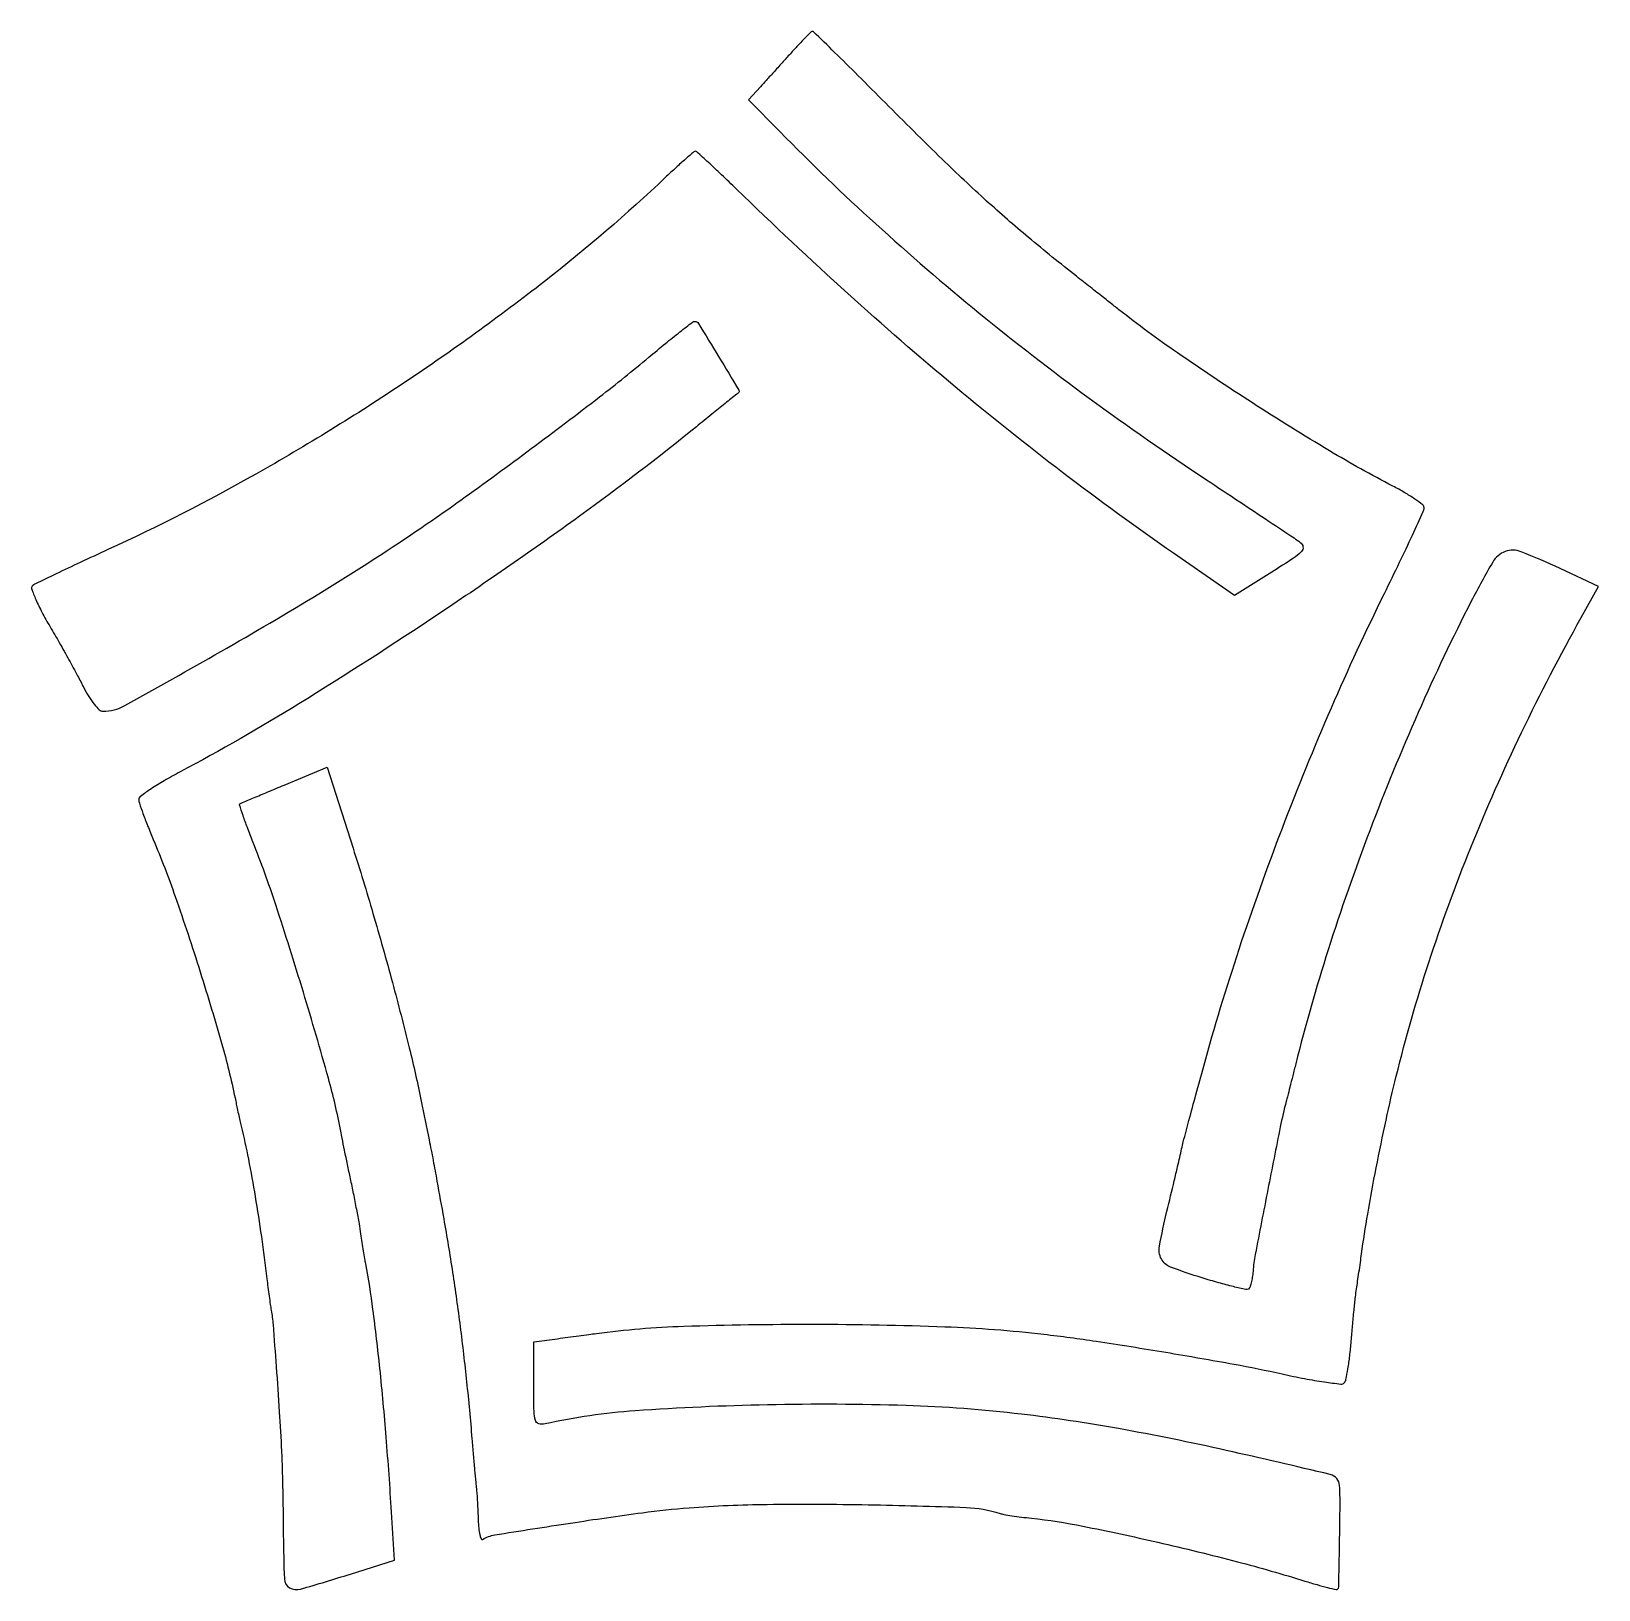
# Model space of a CAD drawing. Extents: x 1 to 314, y 0 to 312.
import ezdxf

# ---------------------------------------------------------------- set-up
doc = ezdxf.new("R2010")
doc.units = 0

msp = doc.modelspace()

# ---------------------------------------------------------------- linework, layer by layer
msp.add_lwpolyline([(152.496818, 307.75, -0.000435), (150.859217, 305.933359, -0.000353), (149.100715, 303.988769, -0.000357), (147.477526, 302.198924, -0.000928), (146.306115, 300.913894), (143.939859, 298.327789), (150.224522, 291.913894, 0.014386), (169.357489, 273.479481, 0.013344), (189.993632, 255.693645, 0.013025), (212.064478, 238.613352, 0.012158), (235.5, 222.294822, -0.000472), (242.140345, 217.897827, -0.000675), (248.020376, 213.984846, -0.000362), (252.991487, 210.661826, -0.010421), (254.250217, 209.780551, -0.201672), (254.7885, 208.884868, -0.2308), (254.485686, 207.941253, -0.056491), (252.885476, 206.610417, -0.005211), (248.538753, 203.821444), (241.077071, 199.142889), (228.905317, 207.6062, -0.010909), (206.725396, 223.757487, -0.010909), (185.271165, 240.860913, -0.010479), (163.797398, 259.536227, -0.008508), (141.553191, 280.416547, 0.002734), (138.527056, 283.323602, 0.004356), (135.904555, 285.772361, 0.001089), (133.596593, 287.880835, 0.186643), (133.288483, 288, 0.179417), (132.985318, 287.887596, 0.002069), (131.336104, 286.457812, 0.005997), (129.442972, 284.762306, 0.003839), (127.283155, 282.75, -0.023663), (103.143696, 261.983891, -0.018579), (75.163257, 241.756066, -0.018392), (45.388828, 223.418521, -0.021531), (15.844052, 208.329624, 0.001956), (10.289449, 205.761719, 0.002965), (5.480443, 203.480799, 0.001123), (1.364284, 201.487112, 0.072165), (0.70639, 201.039548, 0.307226), (0.567288, 200.453879, 0.012654), (1.427567, 198.350642, 0.018225), (2.660775, 195.797808, 0.011477), (4.275889, 192.90639, -0.003774), (6.11913, 189.722774, -0.003057), (8.049925, 186.280315, -0.003089), (9.791651, 183.08348, -0.007987), (10.996754, 180.75, 0.023456), (12.008589, 178.931032, 0.031586), (13.099625, 177.395313, 0.032673), (14.123613, 176.287668, 0.192138), (14.844574, 176, 0.127556), (19.217023, 177.133911, 0.002822), (38.387232, 187.935773, 0.007097), (58.007294, 199.509815, 0.01023), (75, 210.344655, 0.008594), (86.398331, 218.231158, 0.004346), (100.497463, 228.53588, 0.004309), (114.162746, 238.891109, 0.010512), (124, 246.815243, -0.003322), (127.303943, 249.555897, -0.005179), (130.18996, 251.868189, -0.001713), (132.703963, 253.826142, -0.158394), (133.136034, 253.980971, -0.268261), (133.90431, 253.566956, -0.001844), (137.9553, 246.939629, -0.001619), (141.98278, 240.247047, -0.40119), (141.840128, 239.622542, 0.023471), (141.58388, 239.43567, 0.000133), (139.249913, 237.558699, 0.00057), (136.591071, 235.414304, 0.000362), (133.5, 232.911782, -0.013913), (110.107485, 215.000446, -0.00903), (82.139133, 195.553349, -0.009078), (54.01751, 177.473973, -0.016413), (30.269332, 163.864426, 0.010058), (27.113785, 162.10894, 0.015256), (24.450744, 160.445621, 0.009882), (22.343, 158.976927, 0.235614), (22.019332, 158.354709, 0.085286), (22.134017, 157.612379, 0.005464), (22.856675, 155.532277, 0.00787), (23.788737, 153.063814, 0.005771), (24.897009, 150.354709, -0.016094), (29.301611, 138.919926, -0.007551), (34.293957, 123.874698, -0.007465), (38.760777, 108.92561, -0.019375), (41.396064, 98, 0.00282), (41.630994, 96.861978, 0.001645), (41.924861, 95.5, 0.001645), (42.228096, 94.138134, 0.002786), (42.49212, 93, -0.009836), (43.919845, 86.42574, -0.006895), (45.279365, 78.971016, -0.006465), (46.527882, 70.910388, -0.005751), (47.620916, 62.5, 0.002632), (47.831106, 60.799749, 0.002206), (48.0715, 58.998476, 0.002225), (48.305788, 57.354202, 0.006114), (48.490424, 56.19694, -0.022841), (48.852442, 53.310404, -0.001477), (49.496182, 44.871588, -0.002393), (50.112711, 35.871628, -0.003575), (50.55762, 28, -0.005378), (50.667995, 25.138569, -0.001635), (50.774421, 20.800888, -0.001637), (50.861877, 15.93939, -0.001785), (50.914521, 11.21579, 0.007869), (51.119152, 2.439953, 0.256581), (52.177653, 0.67961, 0.205255), (54.369613, 0.410397, 0.005011), (64.32513, 3.410569), (73.150261, 6.166862), (72.549347, 15.833431, 0.004509), (71.483777, 30.794753, 0.005823), (70.221911, 44.507249, 0.00645), (68.837918, 56.352736, 0.013743), (67.399082, 65.459967, -0.00495), (67.21933, 66.480911, -0.001505), (66.967009, 68.030954, -0.001507), (66.694749, 69.769472, -0.001644), (66.440916, 71.459967, 0.007651), (66.111456, 73.487914, 0.002738), (65.581648, 76.36949, 0.002715), (64.966056, 79.523826, 0.003209), (64.34854, 82.5, -0.000888), (63.740568, 85.363287, -0.000937), (63.153608, 88.178125, -0.000894), (62.656429, 90.60687, -0.004243), (62.386128, 92, 0.022337), (59.927487, 102.60452, 0.005476), (54.916669, 119.807099, 0.005846), (49.38624, 137.307711, 0.014722), (44.837826, 149.876683, -0.004111), (43.740012, 152.720289, -0.00673), (42.862317, 155.149199, -0.001871), (42.142703, 157.253192, -0.326356), (42.210017, 157.466925, -0.058206), (42.4524, 157.605219, -0.000313), (44.941934, 158.66243, -0.001371), (47.784335, 159.858202, -0.00087), (51.10295, 161.23684), (59.7059, 164.793196), (64.848967, 148.646598, -0.006069), (68.840712, 135.567702, -0.005225), (72.725265, 121.72781, -0.005391), (76.098485, 108.648473, -0.010125), (78.49503, 98, -0.000481), (80.061855, 90.276979, -0.002703), (80.872862, 86.144589, -0.002762), (81.632044, 82.03932, -0.000515), (82.975236, 74.5, -0.006015), (84.74348, 63.764668, -0.005888), (86.266499, 52.913165, -0.005793), (87.555893, 41.85512, -0.005388), (88.623174, 30.5, 0.000703), (88.894531, 27.290397, 0.000836), (89.159914, 24.2625, 0.000723), (89.391732, 21.709102, 0.005414), (89.516485, 20.5, -0.011104), (89.612937, 19.448077, -0.00322), (89.715189, 17.821726, -0.003235), (89.806761, 15.987398, -0.00345), (89.872377, 14.190983, 0.016946), (89.975397, 12.570737, 0.032485), (90.185842, 11.285766, 0.043555), (90.458243, 10.4479, 0.459524), (90.760278, 10.351844, -0.099199), (93.19713, 11.25748, -0.001473), (108.340725, 13.625673, -0.004343), (122.699706, 15.700365, -0.014979), (132.051968, 16.68458, -0.015831), (147.664377, 17.360042, -0.007476), (167.833221, 17.291999, -0.004729), (187.426059, 16.747502, -0.069047), (194.222047, 15.545101, 0.035342), (194.995475, 15.353914, 0.00516), (196.593351, 15.093816, 0.005813), (198.491979, 14.827388, 0.004956), (200.5, 14.589585, -0.022312), (210.753698, 13.012805, -0.007183), (225.798318, 9.781546, -0.007386), (241.666982, 5.886401, -0.011565), (255.180187, 2.021051, 0.005475), (257.591878, 1.299314, 0.008701), (259.672551, 0.740388, 0.003369), (261.448557, 0.308985, 0.259861), (261.719258, 0.385925, 0.193768), (261.931234, 0.883675, 0.000396), (262.095531, 9.519725, 0.002542), (262.19737, 17.266506, 0.017053), (262.097163, 21.113531, 0.330232), (260.238345, 23.329111, 0.003455), (239.435852, 28.154109, 0.01074), (217.921915, 32.504553, 0.014975), (198.5, 35.4021, 0.021856), (175.419401, 37.123496, 0.012787), (147.690532, 37.2668, 0.012496), (121.26273, 36.066302, 0.036715), (103.25, 33.458383, -0.122405), (101.976532, 33.492032, -0.262103), (101.301831, 34.163086, -0.065139), (101.041774, 35.939773, -0.003812), (101, 41.419675), (101, 49.877454), (105.75, 50.504021, 0.000211), (107.788337, 50.773769, 0.000168), (109.985937, 51.066287, 0.00017), (112.0205, 51.338503, 0.000429), (113.5, 51.538259, -0.025744), (130.986143, 53.003287, -0.008438), (156.839078, 53.397181, -0.008652), (183.201734, 52.897692, -0.019848), (203, 51.391333, -0.008662), (213.452633, 49.993372, -0.003727), (227.345444, 47.783707, -0.003675), (241.028732, 45.399165, -0.010187), (250.602758, 43.455845, 0.007684), (255.121922, 42.514972, 0.011857), (259.057351, 41.854878, 0.006291), (262.348249, 41.425002, 0.235507), (263.036012, 41.672379, 0.141315), (263.374518, 42.319163, 0.008846), (263.772285, 44.460011, 0.012494), (264.142352, 47.066677, 0.008918), (264.431351, 50, -0.002616), (264.696631, 53.091406, -0.00262), (264.9941, 56.178125, -0.00256), (265.281571, 58.868853, -0.010423), (265.498806, 60.5, 0.00178), (265.714841, 61.932467, 0.000827), (265.98563, 63.79375, 0.000819), (266.263576, 65.749367, 0.001142), (266.505389, 67.5, -0.008889), (267.727806, 75.440145, -0.005541), (269.42863, 84.701997, -0.005441), (271.395078, 94.227652, -0.006851), (273.432049, 103, -0.018564), (279.946742, 125.742328, -0.01679), (288.328035, 148.725277, -0.016298), (298.509801, 171.781089, -0.015077), (310.422719, 194.741898), (313.903989, 200.983797), (306.201994, 204.567087, 0.015104), (298.409776, 207.909912, 0.184294), (295.220825, 207.943541, 0.174164), (292.729702, 205.85031, 0.01319), (288.434623, 198.001784, 0.014774), (277.841341, 175.777806, 0.013171), (268.141267, 152.106844, 0.013311), (259.813028, 128.256862, 0.016199), (253.344485, 105.5, -0.000385), (252.741821, 103.092799, -0.000457), (252.16921, 100.821875, -0.000396), (251.682893, 98.906971, -0.002958), (251.44607, 98, 0.015627), (250.248421, 92.886725, 0.001497), (247.758238, 80.333699, 0.001005), (245.25411, 67.370952, 0.0282), (244.800673, 63.967135, -0.019253), (244.659691, 62.741794, -0.025349), (244.432087, 61.640155, -0.024381), (244.159338, 60.768256, -0.167874), (243.879667, 60.42563, -0.195414), (243.349733, 60.335967, -0.004698), (240.871352, 60.910387, -0.009586), (237.942802, 61.677909, -0.006284), (234.598167, 62.668917, -0.014944), (228.329546, 64.819647, -0.183642), (226.467275, 66.464988, -0.169249), (226.088699, 68.993698, -0.012267), (227.591163, 76, 0.000143), (229.054459, 82.098477, 0.001132), (229.724328, 84.921961, 0.00241), (230.149645, 86.772948, 0.002988), (230.5269, 88.5, -0.012308), (230.849723, 89.856116, -0.000646), (231.995996, 94.171875, -0.001019), (233.376324, 99.299955, -0.000741), (234.932152, 105, -0.013059), (242.018655, 128.400276, -0.011224), (250.658751, 152.62327, -0.011125), (260.470501, 176.676234, -0.012143), (271.076215, 199.568364, 0.00249), (274.113138, 205.804954, 0.003833), (276.672388, 211.233983, 0.001313), (278.830765, 215.937543, 0.107306), (279, 216.717022, 0.231131), (278.721395, 217.287524, 0.0144), (277.164062, 218.431197, 0.018923), (275.144802, 219.716348, 0.01273), (272.75, 221.035503, -0.015474), (260.062114, 228.115546, -0.008112), (244.707459, 237.659926, -0.008112), (229.673832, 247.695223, -0.015507), (217.994884, 256.315278, 0.000097), (217.055155, 257.054673, 0.00001), (214.877149, 258.767613, 0.000013), (212.283525, 260.80723, 0.00001), (209.494884, 263, -0.007425), (199.898435, 270.778945, -0.010257), (191.537626, 278.060889, -0.008923), (182.658082, 286.414635, -0.004009), (171.282092, 297.685613, 0.001223), (165.804167, 303.173792, 0.002001), (161.131578, 307.795149, 0.000227), (156.948567, 311.895585, 0.196205), (156.692725, 312, 0.19784), (156.45479, 311.902019, 0.002633), (155.306951, 310.751562, 0.007048), (153.989543, 309.379001, 0.004514)], format="xyb", close=True)

doc.saveas('drawing.dxf')
